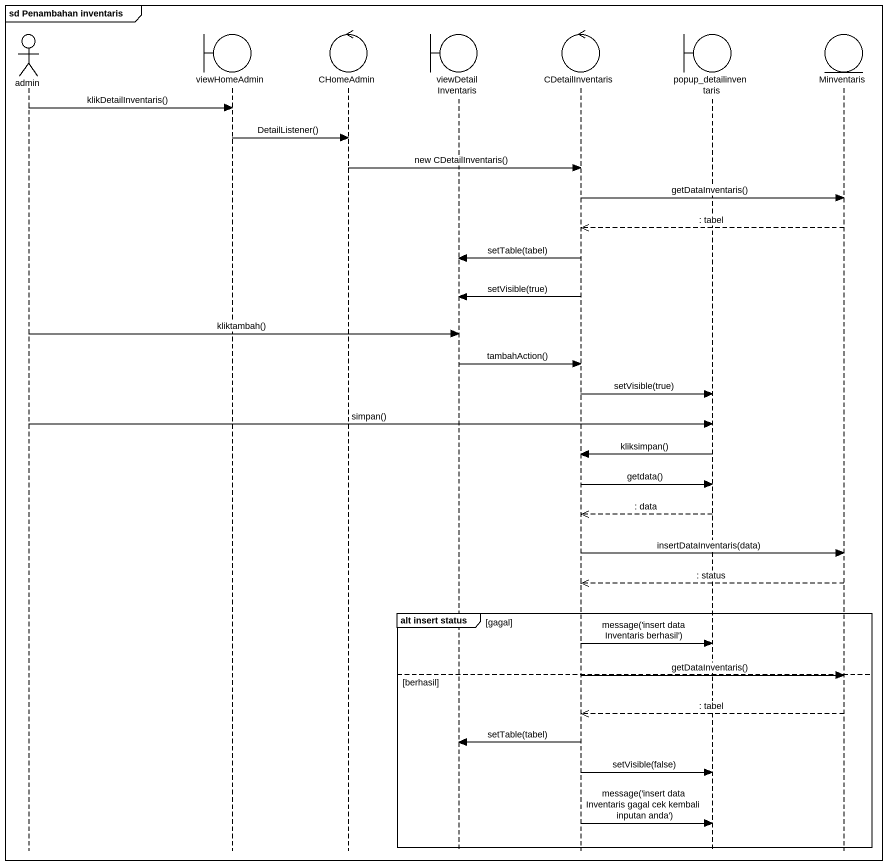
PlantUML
@startuml
mainframe sd Penambahan inventaris
hide footbox
actor admin
boundary viewHomeAdmin
control CHomeAdmin
boundary viewDetailInventaris
control CDetailInventaris
boundary popup_detailinventaris
entity Minventaris

admin -> viewHomeAdmin : klikDetailInventaris()
viewHomeAdmin -> CHomeAdmin : DetailListener()
CHomeAdmin -> CDetailInventaris : new CDetailInventaris()
CDetailInventaris -> Minventaris : getDataInventaris()
Minventaris -->> CDetailInventaris : : tabel
CDetailInventaris -> viewDetailInventaris : setTable(tabel)
CDetailInventaris -> viewDetailInventaris : setVisible(true)
admin -> viewDetailInventaris : kliktambah()
viewDetailInventaris -> CDetailInventaris : tambahAction()
CDetailInventaris -> popup_detailinventaris : setVisible(true)
admin -> popup_detailinventaris : simpan()
popup_detailinventaris -> CDetailInventaris : kliksimpan()
CDetailInventaris -> popup_detailinventaris : getdata()
popup_detailinventaris -->> CDetailInventaris : : data
CDetailInventaris -> Minventaris : insertDataInventaris(data)
Minventaris -->> CDetailInventaris : : status
group alt insert status [gagal]
  CDetailInventaris -> popup_detailinventaris : message('insert data Inventaris berhasil')
else berhasil
  CDetailInventaris -> Minventaris : getDataInventaris()
  Minventaris -->> CDetailInventaris : : tabel
  CDetailInventaris -> viewDetailInventaris : setTable(tabel)
  CDetailInventaris -> popup_detailinventaris : setVisible(false)
  CDetailInventaris -> popup_detailinventaris : message('insert data Inventaris gagal cek kembali inputan anda')
end
@enduml
